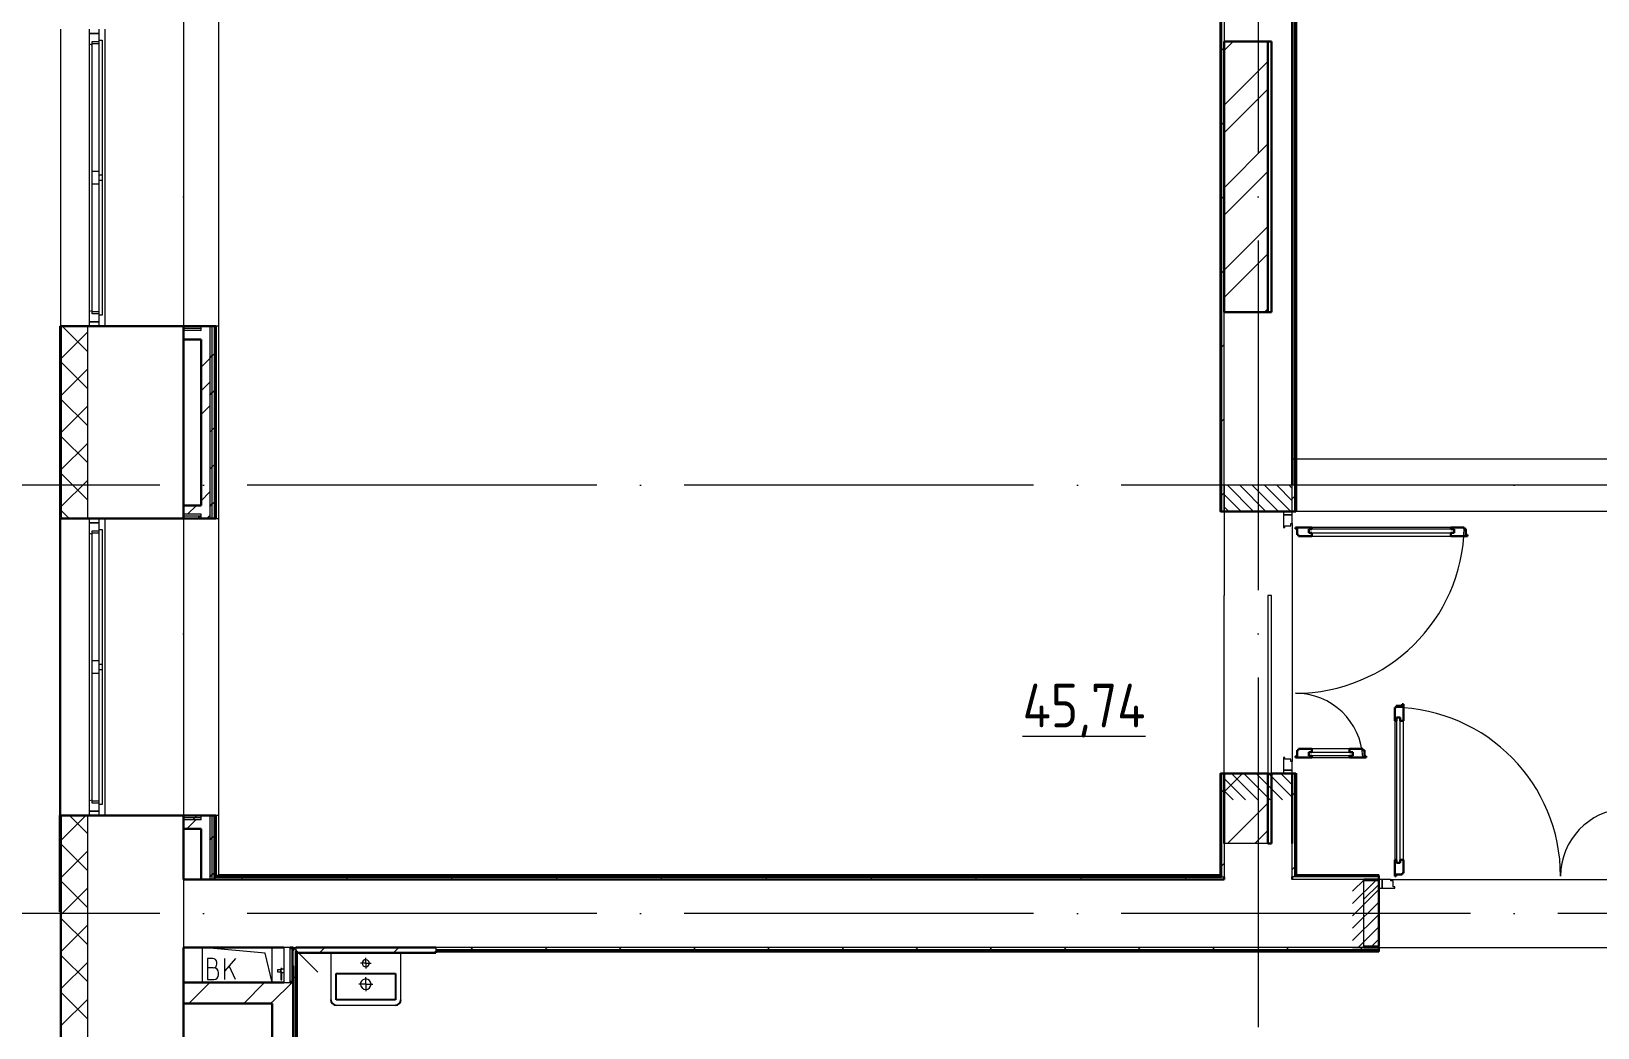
# Model space of a CAD drawing. Header units: millimetres. Extents: x -586848 to 520591, y -385801 to 675781.
# Drawn here: x 99002 to 107966, y 619567 to 625269 of the extents above; entities that cross this region are included whole.
import ezdxf

# ---------------------------------------------------------------- set-up
doc = ezdxf.new("R2010")
doc.units = ezdxf.units.MM
for name, pattern in [('ADSK_Линия сетки', [25, 20, -2.5, 0, -2.5]), ('ADSK_Сверху', [450, 300, -150]), ('ADSK_Штриховая_ш2 п1_5', [4.5, 3, -1.5])]:
    doc.linetypes.add(name, pattern=pattern)
for name, color, linetype, lineweight in [('_ Окна', 7, 'Continuous', 9), ('Двери', 252, 'Continuous', 9), ('Линии', 7, 'Continuous', 9), ('Марки помещений', 252, 'Continuous', 20), ('Оборудование', 8, 'Continuous', 18), ('Ограждение', 252, 'Continuous', 9), ('Окна', 252, 'Continuous', 9), ('Оси', 252, 'Continuous', 9), ('Перекрытие', 252, 'Continuous', 18), ('Стены внутренние', 7, 'Continuous', 18), ('Стены наружные', 7, 'Continuous', 18), ('Стены штриховка', 7, 'Continuous', 9)]:
    doc.layers.add(name, color=color, linetype=linetype, lineweight=lineweight)
doc.layers.add('Двери открывание', color=7, linetype='Continuous', lineweight=9, true_color=0xc0c0c0)
doc.layers.add('Узлы', color=7, linetype='Continuous')
doc.styles.add('GOST Common_2', font='', dxfattribs={"width": 0.9, "height": 250})
doc.styles.get('GOST Common_2').set_extended_font_data('GOST type B')

# ---------------------------------------------------------------- blocks, each defined once
blk = doc.blocks.new('2 этаж')
at = {"layer": 'Двери', "lineweight": 18, "true_color": 0x636466}
h = blk.add_hatch(dxfattribs=at)
h.set_pattern_fill('FP_2', color=251, angle=-90, style=0, pattern_type=2)
h.set_pattern_definition([(315, (106826.006, -10814.253), (35.3553, 35.3553), [])])
h.paths.add_polyline_path([(106631, -11823.3), (106631, -11839.3), (107021, -11839.3), (107021, -11689.3), (106631, -11689.3)])
h.paths.add_polyline_path([(106631, -10189.3), (107021, -10189.3), (107021, -10039.3), (106631, -10039.3)])
h = blk.add_hatch(dxfattribs=at)
h.set_pattern_fill('FP_2', color=251, style=0, pattern_type=2)
h.set_pattern_definition([(45, (108141.006, -12489.253), (-35.3553, 35.3553), [])])
h.paths.add_polyline_path([(109150.1, -12684.3), (109166, -12684.3), (109166, -12294.3), (109016, -12294.3), (109016, -12684.3)])
h.paths.add_polyline_path([(107516, -12684.3), (107516, -12294.3), (107366, -12294.3), (107366, -12684.3)])
at = {"color": 251, "lineweight": 18, "true_color": 0x636466}
for p, q in [((101143.8, -12717.6), (100784, -12684.3)), ((100784, -12884.3), (100784, -12684.3)), ((101184, -12884.3), (101143.8, -12717.6)), ((100843.1, -12746.5), (100813.1, -12746.5)), ((100813.1, -12746.5), (100813.1, -12866.5)), ((100846.4, -12799.9), (100813.1, -12799.9)), ((100866.4, -12779.9), (100866.4, -12769.9)), ((100973.1, -12746.5), (100913.1, -12818)), ((100913.1, -12866.5), (100913.1, -12746.5)), ((100973.1, -12866.5), (100937.1, -12789.4)), ((100813.1, -12866.5), (100849.7, -12866.5)), ((100876.4, -12839.9), (100876.4, -12829.9))]:
    blk.add_line(p, q, dxfattribs=at)
for centre, radius, start, end in [((100843.1, -12769.9), 23.3, 0, 90), ((100846.4, -12779.9), 20, 270, 0), ((100846.4, -12829.9), 30, 0, 90), ((100849.7, -12839.9), 26.7, 270, 0)]:
    blk.add_arc(centre, radius, start, end, dxfattribs=at)
at = {"layer": '_ Окна', "color": 251, "true_color": 0x636466}
for p, q in [((100136, -7429.3), (100136, -7454.3)), ((100194, -7454.3), (100194, -7429.3)), ((100136, -7454.3), (100194, -7454.3)), ((100194, -9104.3), (100136, -9104.3)), ((100136, -9104.3), (100136, -9129.3)), ((100194, -9129.3), (100194, -9104.3)), ((100136, -10229.3), (100136, -10254.3)), ((100136, -10254.3), (100194, -10254.3)), ((100194, -10254.3), (100194, -10229.3)), ((100194, -11904.3), (100136, -11904.3)), ((100136, -11904.3), (100136, -11929.3)), ((100194, -11929.3), (100194, -11904.3))]:
    blk.add_line(p, q, dxfattribs=at)
at = {"layer": '_ Окна', "color": 251, "lineweight": 18, "true_color": 0x636466}
for p, q in [((100194, -7454.3), (100136, -7454.3)), ((100136, -7454.3), (100136, -7513.7)), ((100136, -7513.7), (100153, -7518.3)), ((100153, -7500.3), (100194, -7500.3)), ((100153, -7512.3), (100153, -7500.3)), ((100194, -7492.3), (100194, -7454.3)), ((100153, -9040.3), (100136, -9044.8)), ((100136, -9044.8), (100136, -9104.3)), ((100153, -9058.3), (100153, -9046.3)), ((100136, -9104.3), (100194, -9104.3)), ((100194, -9058.3), (100153, -9058.3)), ((100194, -9104.3), (100194, -9066.3)), ((100194, -10254.3), (100136, -10254.3)), ((100136, -10254.3), (100136, -10313.7)), ((100153, -10300.3), (100194, -10300.3)), ((100153, -10312.3), (100153, -10300.3)), ((100194, -10292.3), (100194, -10254.3)), ((100136, -10313.7), (100153, -10318.3)), ((100153, -11840.3), (100136, -11844.8)), ((100136, -11844.8), (100136, -11904.3)), ((100136, -11904.3), (100194, -11904.3)), ((100153, -11858.3), (100153, -11846.3)), ((100194, -11858.3), (100153, -11858.3)), ((100194, -11904.3), (100194, -11866.3))]:
    blk.add_line(p, q, dxfattribs=at)
at = {"layer": 'Двери', "color": 251, "linetype": 'ADSK_Штриховая_ш2 п1_5', "true_color": 0x636466}
for p, q in [((106631, -10039.3), (106631, -10189.3)), ((107021, -10189.3), (107021, -10039.3)), ((106631, -10189.3), (107021, -10189.3)), ((107021, -11689.3), (106631, -11689.3)), ((106631, -11689.3), (106631, -11839.3)), ((107021, -11839.3), (107021, -11689.3)), ((107516, -12294.3), (107366, -12294.3)), ((107516, -12684.3), (107516, -12294.3)), ((107366, -12684.3), (107516, -12684.3))]:
    blk.add_line(p, q, dxfattribs=at)
at = {"layer": 'Двери', "color": 251, "true_color": 0x636466}
for p, q in [((107021, -10189.3), (106971, -10189.3)), ((106971, -10189.3), (106971, -10209.3)), ((106971, -10209.3), (107021, -10209.3)), ((107021, -10209.3), (106971, -10209.3)), ((106971, -10209.3), (106971, -10281.3)), ((107021, -10209.3), (107021, -10189.3)), ((107021, -10258.3), (107021, -10209.3)), ((106971, -10281.3), (106979, -10281.3)), ((106979, -10281.3), (106979, -10272.3)), ((106979, -10272.3), (107013, -10272.3)), ((107013, -10272.3), (107013, -10258.3)), ((107013, -10258.3), (107021, -10258.3)), ((107115, -10290.3), (107115, -10311.3)), ((107947, -10290.3), (107115, -10290.3)), ((107929, -10281.3), (107133, -10281.3)), ((107947, -10311.3), (107947, -10290.3)), ((107115, -10311.3), (107947, -10311.3)), ((107133, -10331.3), (107929, -10331.3)), ((107617, -11368.3), (107617, -12200.3)), ((107638, -11368.3), (107617, -11368.3)), ((107638, -12200.3), (107638, -11368.3)), ((107608, -11386.3), (107608, -12182.3)), ((107658, -12182.3), (107658, -11386.3)), ((107349, -11547.3), (107133, -11547.3)), ((106979, -11597.3), (106971, -11597.3)), ((106971, -11597.3), (106971, -11669.3)), ((106979, -11606.3), (106979, -11597.3)), ((107013, -11606.3), (106979, -11606.3)), ((107013, -11620.3), (107013, -11606.3)), ((107021, -11620.3), (107013, -11620.3)), ((107021, -11669.3), (107021, -11620.3)), ((107115, -11567.3), (107367, -11567.3)), ((107115, -11588.3), (107115, -11567.3)), ((107367, -11588.3), (107115, -11588.3)), ((107133, -11597.3), (107349, -11597.3)), ((107367, -11567.3), (107367, -11588.3)), ((107021, -11669.3), (106971, -11669.3)), ((106971, -11669.3), (106971, -11689.3)), ((106971, -11669.3), (107021, -11669.3)), ((106971, -11689.3), (107021, -11689.3)), ((107021, -11689.3), (107021, -11669.3)), ((107617, -12200.3), (107638, -12200.3)), ((107516, -12294.3), (107516, -12344.3)), ((107536, -12294.3), (107516, -12294.3)), ((107516, -12344.3), (107536, -12344.3)), ((107536, -12344.3), (107536, -12294.3)), ((107585, -12294.3), (107536, -12294.3)), ((107536, -12294.3), (107536, -12344.3)), ((107536, -12344.3), (107608, -12344.3)), ((107585, -12302.3), (107585, -12294.3)), ((107599, -12302.3), (107585, -12302.3)), ((107599, -12336.3), (107599, -12302.3)), ((107608, -12336.3), (107599, -12336.3)), ((107608, -12344.3), (107608, -12336.3))]:
    blk.add_line(p, q, dxfattribs=at)
at = {"layer": 'Двери', "color": 251, "lineweight": 30, "true_color": 0x636466}
for p, q in [((107133, -10281.3), (107039, -10281.3)), ((107039, -10281.3), (107039, -10289.3)), ((107039, -10289.3), (107048, -10289.3)), ((107048, -10289.3), (107048, -10323.3)), ((107115, -10290.3), (107133, -10290.3)), ((107115, -10311.3), (107115, -10290.3)), ((107133, -10290.3), (107133, -10281.3)), ((108005, -10281.3), (107929, -10281.3)), ((107929, -10290.3), (107929, -10281.3)), ((107947, -10290.3), (107929, -10290.3)), ((107947, -10311.3), (107947, -10290.3)), ((108005, -10289.3), (108005, -10281.3)), ((108014, -10289.3), (108005, -10289.3)), ((108014, -10323.3), (108014, -10289.3)), ((107048, -10323.3), (107057, -10323.3)), ((107057, -10323.3), (107057, -10331.3)), ((107057, -10331.3), (107133, -10331.3)), ((107133, -10311.3), (107115, -10311.3)), ((107133, -10331.3), (107133, -10311.3)), ((107929, -10311.3), (107947, -10311.3)), ((107929, -10331.3), (107929, -10311.3)), ((107929, -10331.3), (108023, -10331.3)), ((108023, -10323.3), (108014, -10323.3)), ((108023, -10331.3), (108023, -10323.3)), ((107658, -11292.3), (107650, -11292.3)), ((107650, -11292.3), (107650, -11301.3)), ((107658, -11386.3), (107658, -11292.3)), ((107616, -11310.3), (107608, -11310.3)), ((107608, -11310.3), (107608, -11386.3)), ((107650, -11301.3), (107616, -11301.3)), ((107616, -11301.3), (107616, -11310.3)), ((107617, -11368.3), (107617, -11386.3)), ((107638, -11368.3), (107617, -11368.3)), ((107638, -11386.3), (107638, -11368.3)), ((107617, -11386.3), (107608, -11386.3)), ((107658, -11386.3), (107638, -11386.3)), ((107048, -11555.3), (107048, -11589.3)), ((107057, -11555.3), (107048, -11555.3)), ((107133, -11547.3), (107057, -11547.3)), ((107057, -11547.3), (107057, -11555.3)), ((107133, -11547.3), (107133, -11567.3)), ((107425, -11547.3), (107349, -11547.3)), ((107349, -11547.3), (107349, -11567.3)), ((107425, -11555.3), (107425, -11547.3)), ((107434, -11555.3), (107425, -11555.3)), ((107434, -11589.3), (107434, -11555.3)), ((107048, -11589.3), (107039, -11589.3)), ((107039, -11589.3), (107039, -11597.3)), ((107039, -11597.3), (107133, -11597.3)), ((107133, -11567.3), (107115, -11567.3)), ((107115, -11567.3), (107115, -11588.3)), ((107115, -11588.3), (107133, -11588.3)), ((107133, -11588.3), (107133, -11597.3)), ((107349, -11567.3), (107367, -11567.3)), ((107349, -11588.3), (107349, -11597.3)), ((107367, -11588.3), (107349, -11588.3)), ((107349, -11597.3), (107443, -11597.3)), ((107367, -11567.3), (107367, -11588.3)), ((107443, -11589.3), (107434, -11589.3)), ((107443, -11597.3), (107443, -11589.3)), ((107608, -12182.3), (107608, -12276.3)), ((107617, -12182.3), (107608, -12182.3)), ((107617, -12200.3), (107617, -12182.3)), ((107638, -12182.3), (107638, -12200.3)), ((107658, -12182.3), (107638, -12182.3)), ((107658, -12258.3), (107658, -12182.3)), ((107608, -12276.3), (107616, -12276.3)), ((107616, -12276.3), (107616, -12267.3)), ((107616, -12267.3), (107650, -12267.3)), ((107638, -12200.3), (107617, -12200.3)), ((107650, -12267.3), (107650, -12258.3)), ((107650, -12258.3), (107658, -12258.3))]:
    blk.add_line(p, q, dxfattribs=at)
at = {"layer": 'Двери открывание', "color": 251, "true_color": 0x636466}
for centre, radius, start, end in [((107039, -10263.3), 966, 270, 358.93231), ((107039, -11615.3), 386, 2.67279, 90), ((107590, -12276.3), 966, 0, 88.93231), ((108942, -12276.3), 386, 92.67279, 180)]:
    blk.add_arc(centre, radius, start, end, dxfattribs=at)
at = {"layer": 'Линии', "color": 251, "linetype": 'ADSK_Сверху', "ltscale": 100, "true_color": 0x636466}
for p, q in [((117881, -9889.3), (107016, -9889.3)), ((117881, -10189.3), (107016, -10189.3))]:
    blk.add_line(p, q, dxfattribs=at)
at = {"layer": 'Оборудование', "color": 251, "true_color": 0x636466}
for p, q in [((101285.4, -12684.3), (101249, -12684.3)), ((101249, -12684.3), (101249, -12884.3)), ((101286.3, -12883.3), (101286.3, -12685.2)), ((101296.1, -12691.3), (101286.3, -12691.3)), ((101296.1, -12712.3), (101297.4, -12712.3)), ((101297.5, -12712.3), (101296.1, -12712.3)), ((101297, -12876.3), (101297, -12692.2)), ((101304, -12703.3), (101298.5, -12703.3)), ((101304, -12684.3), (101445.4, -12825.7)), ((101304, -12865.3), (101304, -12703.3)), ((101231.2, -12811.6), (101213.7, -12811.6)), ((101213.7, -12811.6), (101213.7, -12823.9)), ((101233.1, -12809.7), (101231.2, -12811.6)), ((101231.2, -12811.6), (101231.2, -12823.9)), ((101249, -12808.1), (101233.1, -12808.1)), ((101233.1, -12808.1), (101233.1, -12827.4)), ((101238.6, -12804.7), (101233.6, -12804.7)), ((101233.6, -12804.7), (101233.6, -12812.9)), ((101238.6, -12812.9), (101238.6, -12804.7)), ((101306, -12787.8), (101304, -12787.8)), ((101306, -12791.8), (101306, -12787.8)), ((101306, -12791.8), (101306, -12852.3)), ((101213.7, -12823.9), (101231.2, -12823.9)), ((101231.2, -12823.9), (101233.1, -12825.8)), ((101233.1, -12827.4), (101249, -12827.4)), ((101233.6, -12822.6), (101233.6, -12868.4)), ((101233.6, -12868.4), (101238.6, -12868.4)), ((101238.6, -12868.4), (101238.6, -12822.6)), ((101249, -12884.3), (101285.4, -12884.3)), ((101286.3, -12877.3), (101296.1, -12877.3)), ((101297.4, -12856.3), (101296.1, -12856.3)), ((101297.5, -12856.3), (101296.1, -12856.3)), ((101298.5, -12865.3), (101304, -12865.3)), ((101304, -12856.3), (101306, -12856.3)), ((101306, -12856.3), (101306, -12852.3))]:
    blk.add_line(p, q, dxfattribs=at)
for points, knots in [([(101286.3, -12685.2), (101286.3, -12685.1), (101286.3, -12685), (101286.2, -12684.8), (101286.1, -12684.6), (101286, -12684.5), (101285.8, -12684.4), (101285.6, -12684.3), (101285.5, -12684.3), (101285.4, -12684.3)], [-1, -1, -1, -1, -0.833333, -0.75, -0.583333, -0.458333, -0.333333, -0.166667, 0, 0, 0, 0]), ([(101297, -12692.2), (101297, -12692.1), (101297, -12692), (101296.9, -12691.8), (101296.9, -12691.7), (101296.8, -12691.6), (101296.7, -12691.5), (101296.5, -12691.4), (101296.3, -12691.3), (101296.1, -12691.3), (101296.1, -12691.3)], [-1, -1, -1, -1, -0.833333, -0.75, -0.666667, -0.583333, -0.458333, -0.333333, -0.166667, 0, 0, 0, 0]), ([(101298.5, -12703.3), (101298.4, -12703.3), (101298.2, -12703.2), (101298, -12703.1), (101297.8, -12703.1), (101297.6, -12702.9), (101297.5, -12702.8), (101297.3, -12702.7), (101297.2, -12702.5), (101297.1, -12702.3), (101297, -12702.1), (101297, -12701.9), (101297, -12701.7)], [-1, -1, -1, -1, -0.833333, -0.75, -0.666667, -0.583333, -0.5, -0.416667, -0.333333, -0.25, -0.166667, 0, 0, 0, 0]), ([(101285.4, -12884.3), (101285.5, -12884.3), (101285.6, -12884.2), (101285.8, -12884.1), (101286, -12884), (101286.1, -12883.9), (101286.2, -12883.7), (101286.3, -12883.6), (101286.3, -12883.4), (101286.3, -12883.3)], [0, 0, 0, 0, 0.166667, 0.333333, 0.458333, 0.583333, 0.708333, 0.833333, 1, 1, 1, 1]), ([(101296.1, -12877.3), (101296.1, -12877.3), (101296.3, -12877.2), (101296.5, -12877.1), (101296.7, -12877), (101296.8, -12876.9), (101296.9, -12876.8), (101296.9, -12876.7), (101297, -12876.5), (101297, -12876.4), (101297, -12876.3)], [0, 0, 0, 0, 0.166667, 0.333333, 0.458333, 0.583333, 0.666667, 0.75, 0.833333, 1, 1, 1, 1]), ([(101297, -12866.8), (101297, -12866.6), (101297, -12866.5), (101297.1, -12866.2), (101297.2, -12866), (101297.3, -12865.9), (101297.5, -12865.7), (101297.6, -12865.6), (101297.8, -12865.5), (101298, -12865.4), (101298.2, -12865.3), (101298.4, -12865.3), (101298.5, -12865.3)], [0, 0, 0, 0, 0.166667, 0.25, 0.333333, 0.416667, 0.5, 0.583333, 0.666667, 0.75, 0.833333, 1, 1, 1, 1])]:
    blk.add_open_spline(points, degree=3, knots=knots, dxfattribs=at)
at = {"layer": 'Ограждение', "color": 251, "true_color": 0x636466}
for p, q in [((100876, -4569.3), (100876, -12274.3)), ((107046, -10039.3), (107046, -5239.3)), ((106606, -5364), (106606, -10189.3)), ((100226, -7429.3), (100226, -9129.3)), ((100676, -7429.3), (100676, -9129.3)), ((100876, -7429.3), (100876, -9129.3)), ((100876, -9129.3), (100861, -9129.3)), ((107046, -10039.3), (107041, -10039.3)), ((107041, -10039.3), (107046, -10039.3)), ((107046, -10189.3), (107046, -10039.3)), ((106611, -10189.3), (106606, -10189.3)), ((107046, -10189.3), (107041, -10189.3)), ((100226, -10229.3), (100226, -11929.3)), ((100676, -10229.3), (100676, -11929.3)), ((100861, -10229.3), (100876, -10229.3)), ((100876, -10229.3), (100876, -11929.3)), ((106606, -11689.3), (106611, -11689.3)), ((106606, -11689.3), (106606, -12269.3)), ((107041, -11689.3), (107046, -11689.3)), ((107046, -12269.3), (107046, -11689.3)), ((100876, -11929.3), (100861, -11929.3)), ((106606, -12269.3), (100876, -12269.3)), ((106611, -12274.3), (106606, -12269.3)), ((107041, -12274.3), (107046, -12269.3)), ((107516, -12269.3), (107046, -12269.3)), ((107516, -12269.3), (107516, -12274.3)), ((102119, -12709.3), (107516, -12709.3)), ((107516, -12704.3), (107516, -12709.3)), ((101324, -12987.3), (101329, -12987.3)), ((101329, -18454.3), (101329, -12987.3))]:
    blk.add_line(p, q, dxfattribs=at)
at = {"layer": 'Окна', "color": 251, "true_color": 0x636466}
for p, q in [((100136, -7513.7), (100136, -9044.8)), ((100153, -8244.3), (100153, -7512.3)), ((100153, -7512.3), (100194, -7512.3)), ((100194, -8264.3), (100194, -7492.3)), ((100194, -7492.3), (100211, -7492.3)), ((100211, -7492.3), (100211, -8264.3)), ((100153, -8314.3), (100153, -8244.3)), ((100194, -8244.3), (100153, -8244.3)), ((100153, -9046.3), (100153, -8314.3)), ((100153, -8314.3), (100194, -8314.3)), ((100194, -8294.3), (100194, -8264.3)), ((100211, -8264.3), (100194, -8264.3)), ((100194, -9066.3), (100194, -8294.3)), ((100194, -8294.3), (100211, -8294.3)), ((100211, -8264.3), (100211, -8294.3)), ((100211, -8294.3), (100211, -9066.3)), ((100194, -9046.3), (100153, -9046.3)), ((100211, -9066.3), (100194, -9066.3)), ((100194, -11064.3), (100194, -10292.3)), ((100194, -10292.3), (100211, -10292.3)), ((100211, -10292.3), (100211, -11064.3)), ((100136, -10313.7), (100136, -11844.8)), ((100153, -11044.3), (100153, -10312.3)), ((100153, -10312.3), (100194, -10312.3)), ((100153, -11114.3), (100153, -11044.3)), ((100194, -11044.3), (100153, -11044.3)), ((100153, -11846.3), (100153, -11114.3)), ((100153, -11114.3), (100194, -11114.3)), ((100194, -11094.3), (100194, -11064.3)), ((100211, -11064.3), (100194, -11064.3)), ((100194, -11866.3), (100194, -11094.3)), ((100194, -11094.3), (100211, -11094.3)), ((100211, -11064.3), (100211, -11094.3)), ((100211, -11094.3), (100211, -11866.3)), ((100194, -11846.3), (100153, -11846.3)), ((100211, -11866.3), (100194, -11866.3))]:
    blk.add_line(p, q, dxfattribs=at)
at = {"layer": 'Оси', "color": 251, "linetype": 'ADSK_Линия сетки', "ltscale": 100, "true_color": 0x636466}
for p, q in [((100676, -1139.3), (100676, -32265.4)), ((106826, -1139.3), (106826, -32265.4)), ((170543.3, -10039.3), (93565.9, -10039.3)), ((170543.3, -12489.3), (93565.9, -12489.3))]:
    blk.add_line(p, q, dxfattribs=at)
at = {"layer": 'Перекрытие', "color": 251, "ltscale": 100, "true_color": 0x636466}
for p, q in [((112101, -10039.3), (107046, -10039.3)), ((106881, -11689.3), (106901, -11689.3)), ((100784, -12884.3), (100784, -12684.3))]:
    blk.add_line(p, q, dxfattribs=at)
at = {"layer": 'Стены внутренние', "color": 251, "true_color": 0x636466}
for p, q in [((106631, -6049.3), (106631, -7499.3)), ((99974, -9129.3), (99974, -7429.3)), ((100126, -9129.3), (100126, -10229.3)), ((107021, -10189.3), (107021, -10039.3)), ((106631, -10189.3), (106631, -10669.3)), ((99974, -11929.3), (99974, -10229.3)), ((107021, -10258.3), (107021, -11620.3)), ((106901, -10669.3), (106881, -10669.3)), ((106901, -11689.3), (106901, -10669.3)), ((100126, -11929.3), (100126, -19189.3)), ((106881, -12089.3), (106631, -12089.3)), ((106631, -12089.3), (106631, -12279.3)), ((107021, -12279.3), (107021, -12089.3)), ((107431, -12294.3), (107021, -12294.3)), ((107431, -12679.3), (107431, -12299.3)), ((107585, -12294.3), (108947, -12294.3)), ((101304, -12684.3), (101319, -12684.3)), ((107516, -12684.3), (109111, -12684.3))]:
    blk.add_line(p, q, dxfattribs=at)
at = {"layer": 'Стены внутренние', "color": 251, "lineweight": 30, "true_color": 0x636466}
for p, q in [((106631, -7499.3), (106901, -7499.3)), ((106901, -7499.3), (106901, -9049.3)), ((106901, -9049.3), (106631, -9049.3)), ((100676, -9129.3), (99974, -9129.3)), ((99974, -9129.3), (99974, -10229.3)), ((100676, -10154.3), (100676, -9204.3)), ((106631, -10189.3), (107021, -10189.3)), ((99974, -10229.3), (100676, -10229.3)), ((106901, -11689.3), (106901, -12089.3)), ((107021, -11689.3), (106901, -11689.3)), ((107021, -12089.3), (107021, -11689.3)), ((100676, -11929.3), (99974, -11929.3)), ((99974, -11929.3), (99974, -19341.3)), ((100676, -12294.3), (100676, -12004.3)), ((106901, -12089.3), (106881, -12089.3)), ((106631, -12279.3), (106631, -12294.3)), ((107021, -12294.3), (107021, -12279.3)), ((100776, -12294.3), (100676, -12294.3)), ((100851, -12294.3), (100851, -12294.3)), ((107431, -12299.3), (107431, -12294.3)), ((100676, -12884.3), (100676, -12684.3)), ((100676, -12684.3), (101249, -12684.3)), ((101285.6, -12684.3), (101304, -12684.3)), ((101319, -12684.3), (102119, -12684.3)), ((107431, -12684.3), (107431, -12679.3)), ((100676, -18639.3), (100676, -13004.3))]:
    blk.add_line(p, q, dxfattribs=at)
at = {"layer": 'Стены внутренние', "color": 251, "linetype": 'Continuous', "lineweight": 9, "true_color": 0x636466}
for p, q in [((100126, -9273.4), (99983.9, -9131.3)), ((99976.1, -9313), (100126, -9163.1)), ((100126, -9485.5), (99976.1, -9335.6)), ((99976.2, -9525), (100126, -9375.2)), ((99976, -9575.5), (99976.3, -9575.5)), ((100126, -9697.7), (99976.2, -9547.9)), ((99976.3, -9737.1), (100126, -9587.4)), ((100126, -9909.8), (99976.3, -9760.1)), ((99976, -9778.7), (99976.2, -9778.7)), ((99976.4, -9949.1), (100126, -9799.5)), ((100126, -10121.9), (99976.4, -9972.4)), ((99976.5, -10161.1), (100126, -10011.6)), ((99976, -10083.5), (99976.1, -10083.5)), ((100019.2, -10227.3), (99976.5, -10184.6)), ((100120.5, -10229.3), (100126, -10223.8)), ((99976, -12070.8), (100117.6, -11929.3)), ((100006.6, -11931.3), (100006.3, -11930.7)), ((100126, -12031.1), (100026.1, -11931.3)), ((99976, -12013.9), (99976.6, -12013.9)), ((100126, -12243.3), (99976, -12093.3)), ((99976, -12283), (100126, -12133)), ((100126, -12455.4), (99976, -12305.4)), ((99976, -12318.7), (99976.5, -12318.7)), ((99976, -12495.1), (100126, -12345.1)), ((100126, -12667.5), (99976, -12517.5)), ((99976, -12707.2), (100126, -12557.2)), ((99975.9, -12690.9), (99974, -12687.7)), ((100126, -12879.6), (99976, -12729.6)), ((99976, -12919.4), (100126, -12769.4)), ((99976.5, -12895.2), (99974, -12890.9)), ((99976, -12928.3), (99976.5, -12928.3)), ((100126, -13091.8), (99976, -12941.8)), ((99976, -13131.5), (100126, -12981.5)), ((99976, -13131.5), (99976.5, -13131.5))]:
    blk.add_line(p, q, dxfattribs=at)
at = {"layer": 'Стены наружные', "color": 251, "lineweight": 30, "true_color": 0x636466}
for p, q in [((107021, -3939.3), (107021, -10039.3)), ((107036, -10039.3), (107036, -4019.3)), ((107041, -10189.3), (107041, -4024.3)), ((106611, -5364), (106611, -10189.3)), ((106631, -7499.3), (106631, -9049.3)), ((106881, -9049.3), (106881, -7499.3)), ((100861, -9129.3), (100676, -9129.3)), ((100676, -9129.3), (100676, -9204.3)), ((100861, -10229.3), (100861, -9129.3)), ((100676, -9204.3), (100776, -9204.3)), ((100776, -9204.3), (100776, -10154.3)), ((100776, -10154.3), (100676, -10154.3)), ((100676, -10154.3), (100676, -10229.3)), ((106611, -10189.3), (106631, -10189.3)), ((107021, -10189.3), (107041, -10189.3)), ((100676, -10229.3), (100861, -10229.3)), ((106881, -11689.3), (106611, -11689.3)), ((106611, -11689.3), (106611, -12274.3)), ((106631, -11689.3), (106631, -12089.3)), ((106881, -12089.3), (106881, -11689.3)), ((107041, -11689.3), (107021, -11689.3)), ((107041, -12274.3), (107041, -11689.3)), ((99969, -11929.3), (99969, -12479.3)), ((99974, -11929.3), (99969, -11929.3)), ((100861, -11929.3), (100676, -11929.3)), ((100676, -11929.3), (100676, -12004.3)), ((100676, -12004.3), (100776, -12004.3)), ((100776, -12004.3), (100776, -12294.3)), ((100861, -12274.3), (100861, -11929.3)), ((100856, -12279.3), (100856, -12274.3)), ((106616, -12279.3), (100856, -12279.3)), ((106611, -12274.3), (100861, -12274.3)), ((106616, -12274.3), (106616, -12279.3)), ((107036, -12279.3), (107036, -12274.3)), ((107516, -12274.3), (107041, -12274.3)), ((107516, -12294.3), (107516, -12274.3)), ((100776, -12294.3), (100851, -12294.3)), ((100851, -12294.3), (106631, -12294.3)), ((107431, -12294.3), (107516, -12294.3)), ((107516, -12299.3), (107431, -12299.3)), ((107516, -12679.3), (107516, -12299.3)), ((99969, -12479.3), (99974, -12479.3)), ((101304, -12684.3), (101304, -12703.3)), ((101324, -12704.3), (101319, -12704.3)), ((101319, -12704.3), (101319, -18459.3)), ((101319, -12714.3), (102119, -12714.3)), ((101324, -18454.3), (101324, -12704.3)), ((102119, -12699.3), (107516, -12699.3)), ((102119, -12704.3), (107516, -12704.3)), ((102119, -12714.3), (102119, -12704.3)), ((107431, -12679.3), (107516, -12679.3)), ((107516, -12684.3), (107431, -12684.3)), ((107516, -12704.3), (107516, -12684.3)), ((101249, -12884.3), (100676, -12884.3)), ((100676, -12884.3), (100676, -13004.3)), ((101304, -12884.3), (101285.6, -12884.3)), ((101304, -12865.3), (101304, -18464.3)), ((100676, -13004.3), (101184, -13004.3)), ((101184, -13004.3), (101184, -18639.3))]:
    blk.add_line(p, q, dxfattribs=at)
at = {"layer": 'Стены наружные', "color": 251, "linetype": 'Continuous', "lineweight": 9, "true_color": 0x636466}
for p, q in [((106611, -7486.4), (106616, -7481.4)), ((106631, -7550.6), (106682.3, -7499.3)), ((107036, -7485.7), (107041, -7480.7)), ((106611, -7557.1), (106616, -7552.1)), ((106616, -7552.1), (106631, -7537.1)), ((106631, -7864.9), (106881, -7614.9)), ((107036, -7556.4), (107041, -7551.4)), ((106611, -7627.9), (106616, -7622.9)), ((106611, -7698.6), (106616, -7693.6)), ((107036, -7627.1), (107041, -7622.1)), ((107036, -7697.8), (107041, -7692.8)), ((106611, -7769.3), (106616, -7764.3)), ((106631, -8022), (106881, -7772)), ((107036, -7768.5), (107041, -7763.5)), ((106611, -7840), (106616, -7835)), ((107036, -7839.3), (107041, -7834.3)), ((106611, -7910.7), (106616, -7905.7)), ((106611, -7981.4), (106616, -7976.4)), ((106616, -7976.4), (106631, -7961.4)), ((107036, -7910), (107041, -7905)), ((107036, -7980.7), (107041, -7975.7)), ((106611, -8052.1), (106616, -8047.1)), ((107036, -8051.4), (107041, -8046.4)), ((106611, -8122.8), (106616, -8117.8)), ((106631, -8336.4), (106881, -8086.4)), ((107036, -8122.1), (107041, -8117.1)), ((106611, -8193.5), (106616, -8188.5)), ((106631, -8493.5), (106881, -8243.5)), ((107036, -8192.8), (107041, -8187.8)), ((106611, -8264.3), (106616, -8259.3)), ((106611, -8335), (106616, -8330)), ((107036, -8263.5), (107041, -8258.5)), ((107036, -8334.2), (107041, -8329.2)), ((106611, -8405.7), (106616, -8400.7)), ((106616, -8400.7), (106631, -8385.7)), ((107036, -8404.9), (107041, -8399.9)), ((106611, -8476.4), (106616, -8471.4)), ((107036, -8475.6), (107041, -8470.6)), ((106611, -8547.1), (106616, -8542.1)), ((106631, -8807.8), (106881, -8557.8)), ((107036, -8546.4), (107041, -8541.4)), ((106611, -8617.8), (106616, -8612.8)), ((106611, -8688.5), (106616, -8683.5)), ((107036, -8617.1), (107041, -8612.1)), ((107036, -8687.8), (107041, -8682.8)), ((106611, -8759.2), (106616, -8754.2)), ((106631, -8965), (106881, -8715)), ((107036, -8758.5), (107041, -8753.5)), ((106611, -8829.9), (106616, -8824.9)), ((106616, -8824.9), (106631, -8809.9)), ((107036, -8829.2), (107041, -8824.2)), ((106611, -8900.6), (106616, -8895.6)), ((107036, -8899.9), (107041, -8894.9)), ((106611, -8971.4), (106616, -8966.4)), ((106611, -9042.1), (106616, -9037.1)), ((106861, -9049.3), (106881, -9029.3)), ((107036, -8970.6), (107041, -8965.6)), ((107036, -9041.3), (107041, -9036.3)), ((100856, -9140.2), (100861, -9135.2)), ((106611, -9112.8), (106616, -9107.8)), ((107036, -9112), (107041, -9107)), ((100771.3, -9154.3), (100776, -9149.5)), ((100856, -9210.9), (100861, -9205.9)), ((106611, -9183.5), (106616, -9178.5)), ((107036, -9182.8), (107041, -9177.8)), ((100776, -9364.2), (100826, -9314.2)), ((100826, -9311.6), (100838.5, -9299.1)), ((100838.5, -9299.1), (100851, -9286.6)), ((100856, -9281.6), (100861, -9276.6)), ((106611, -9254.2), (106616, -9249.2)), ((106611, -9324.9), (106616, -9319.9)), ((106616, -9249.2), (106631, -9234.2)), ((107036, -9253.5), (107041, -9248.5)), ((107036, -9324.2), (107041, -9319.2)), ((100856, -9352.3), (100861, -9347.3)), ((106611, -9395.6), (106616, -9390.6)), ((107036, -9394.9), (107041, -9389.9)), ((100776, -9499.2), (100826, -9449.2)), ((100838.5, -9511.3), (100851, -9498.8)), ((100851, -9498.8), (100856, -9493.8)), ((100856, -9423.1), (100861, -9418.1)), ((100856, -9493.8), (100861, -9488.8)), ((106611, -9466.3), (106616, -9461.3)), ((107036, -9465.6), (107041, -9460.6)), ((100776, -9634.1), (100826, -9584.1)), ((100826, -9523.8), (100838.5, -9511.3)), ((100856, -9564.5), (100861, -9559.5)), ((106611, -9537), (106616, -9532)), ((107036, -9536.3), (107041, -9531.3)), ((100856, -9635.2), (100861, -9630.2)), ((106611, -9607.8), (106616, -9602.8)), ((106611, -9678.5), (106616, -9673.5)), ((106616, -9673.5), (106631, -9658.5)), ((107036, -9607), (107041, -9602)), ((107036, -9677.7), (107041, -9672.7)), ((100826, -9735.9), (100838.5, -9723.4)), ((100838.5, -9723.4), (100851, -9710.9)), ((100856, -9705.9), (100861, -9700.9)), ((106611, -9749.2), (106616, -9744.2)), ((107036, -9748.4), (107041, -9743.4)), ((100856, -9776.6), (100861, -9771.6)), ((100856, -9847.3), (100861, -9842.3)), ((106611, -9819.9), (106616, -9814.9)), ((107036, -9819.2), (107041, -9814.2)), ((100826, -9948), (100838.5, -9935.5)), ((100838.5, -9935.5), (100851, -9923)), ((100851, -9923), (100856, -9918)), ((100856, -9918), (100861, -9913)), ((106611, -9890.6), (106616, -9885.6)), ((107036, -9889.9), (107041, -9884.9)), ((100856, -9988.7), (100861, -9983.7)), ((106611, -9961.3), (106616, -9956.3)), ((106611, -10032), (106616, -10027)), ((107036, -9960.6), (107041, -9955.6)), ((107036, -10031.3), (107041, -10026.3)), ((100776, -10127.6), (100826, -10077.6)), ((100856, -10059.5), (100861, -10054.5)), ((100856, -10130.2), (100861, -10125.2)), ((106611, -10102.7), (106616, -10097.7)), ((106616, -10097.7), (106631, -10082.7)), ((107021, -10117), (107036, -10102)), ((107036, -10102), (107041, -10097)), ((100699.3, -10204.3), (100749.3, -10154.3)), ((100756.9, -10229.3), (100769.4, -10216.8)), ((100769.4, -10216.8), (100776, -10210.2)), ((100809.2, -10229.3), (100826, -10212.5)), ((100826, -10160.2), (100838.5, -10147.7)), ((100838.5, -10147.7), (100851, -10135.2)), ((100856, -10200.9), (100861, -10195.9)), ((106611, -10173.4), (106616, -10168.4)), ((107036, -10172.7), (107041, -10167.7)), ((106611, -11729.1), (106616, -11724.1)), ((106631, -11793.7), (106735.5, -11689.3)), ((107036, -11728.3), (107041, -11723.3)), ((106611, -11799.8), (106616, -11794.8)), ((106616, -11794.8), (106631, -11779.8)), ((107021, -11814), (107036, -11799)), ((107036, -11799), (107041, -11794)), ((106611, -11870.5), (106616, -11865.5)), ((106649.8, -12089.3), (106881, -11858.1)), ((107036, -11869.8), (107041, -11864.8)), ((100695.8, -12004.3), (100745.8, -11954.3)), ((100729, -11954.3), (100741.5, -11941.8)), ((100741.5, -11941.8), (100754, -11929.3)), ((100856, -11968.6), (100861, -11963.6)), ((106611, -11941.2), (106616, -11936.2)), ((106611, -12011.9), (106616, -12006.9)), ((107036, -11940.5), (107041, -11935.5)), ((107036, -12011.2), (107041, -12006.2)), ((100826, -12069.4), (100838.5, -12056.9)), ((100838.5, -12056.9), (100851, -12044.4)), ((100851, -12044.4), (100856, -12039.4)), ((100856, -12039.4), (100861, -12034.4)), ((106611, -12082.6), (106616, -12077.6)), ((106807, -12089.3), (106881, -12015.2)), ((107036, -12081.9), (107041, -12076.9)), ((100856, -12110.1), (100861, -12105.1)), ((100856, -12180.8), (100861, -12175.8)), ((106611, -12153.3), (106616, -12148.3)), ((107036, -12152.6), (107041, -12147.6)), ((100826, -12281.5), (100838.5, -12269)), ((100838.5, -12269), (100851, -12256.5)), ((100856, -12251.5), (100861, -12246.5)), ((100898.9, -12279.3), (100903.9, -12274.3)), ((100969.7, -12279.3), (100974.7, -12274.3)), ((101012, -12294.3), (101012, -12279.3)), ((101040.4, -12279.3), (101045.4, -12274.3)), ((101111.1, -12279.3), (101116.1, -12274.3)), ((101181.8, -12279.3), (101186.8, -12274.3)), ((101252.5, -12279.3), (101257.5, -12274.3)), ((101323.2, -12279.3), (101328.2, -12274.3)), ((101393.9, -12279.3), (101398.9, -12274.3)), ((101464.6, -12279.3), (101469.6, -12274.3)), ((101535.3, -12279.3), (101540.3, -12274.3)), ((101606.1, -12279.3), (101611.1, -12274.3)), ((101612, -12294.3), (101612, -12279.3)), ((101676.8, -12279.3), (101681.8, -12274.3)), ((101747.5, -12279.3), (101752.5, -12274.3)), ((101818.2, -12279.3), (101823.2, -12274.3)), ((101888.9, -12279.3), (101893.9, -12274.3)), ((101959.6, -12279.3), (101964.6, -12274.3)), ((102030.3, -12279.3), (102035.3, -12274.3)), ((102101, -12279.3), (102106, -12274.3)), ((102171.7, -12279.3), (102176.7, -12274.3)), ((102212, -12294.3), (102212, -12279.3)), ((102242.5, -12279.3), (102247.5, -12274.3)), ((102313.2, -12279.3), (102318.2, -12274.3)), ((102383.9, -12279.3), (102388.9, -12274.3)), ((102454.6, -12279.3), (102459.6, -12274.3)), ((102525.3, -12279.3), (102530.3, -12274.3)), ((102596, -12279.3), (102601, -12274.3)), ((102666.7, -12279.3), (102671.7, -12274.3)), ((102737.4, -12279.3), (102742.4, -12274.3)), ((102808.1, -12279.3), (102813.1, -12274.3)), ((102812, -12294.3), (102812, -12279.3)), ((102878.8, -12279.3), (102883.8, -12274.3)), ((102949.6, -12279.3), (102954.6, -12274.3)), ((103020.3, -12279.3), (103025.3, -12274.3)), ((103091, -12279.3), (103096, -12274.3)), ((103161.7, -12279.3), (103166.7, -12274.3)), ((103232.4, -12279.3), (103237.4, -12274.3)), ((103303.1, -12279.3), (103308.1, -12274.3)), ((103373.8, -12279.3), (103378.8, -12274.3)), ((103412, -12294.3), (103412, -12279.3)), ((103444.5, -12279.3), (103449.5, -12274.3)), ((103515.2, -12279.3), (103520.2, -12274.3)), ((103586, -12279.3), (103591, -12274.3)), ((103656.7, -12279.3), (103661.7, -12274.3)), ((103727.4, -12279.3), (103732.4, -12274.3)), ((103798.1, -12279.3), (103803.1, -12274.3)), ((103868.8, -12279.3), (103873.8, -12274.3)), ((103939.5, -12279.3), (103944.5, -12274.3)), ((104010.2, -12279.3), (104015.2, -12274.3)), ((104012, -12294.3), (104012, -12279.3)), ((104080.9, -12279.3), (104085.9, -12274.3)), ((104151.6, -12279.3), (104156.6, -12274.3)), ((104222.3, -12279.3), (104227.3, -12274.3)), ((104293.1, -12279.3), (104298.1, -12274.3)), ((104363.8, -12279.3), (104368.8, -12274.3)), ((104434.5, -12279.3), (104439.5, -12274.3)), ((104505.2, -12279.3), (104510.2, -12274.3)), ((104575.9, -12279.3), (104580.9, -12274.3)), ((104612, -12294.3), (104612, -12279.3)), ((104646.6, -12279.3), (104651.6, -12274.3)), ((104717.3, -12279.3), (104722.3, -12274.3)), ((104788, -12279.3), (104793, -12274.3)), ((104858.7, -12279.3), (104863.7, -12274.3)), ((104929.5, -12279.3), (104934.5, -12274.3)), ((105000.2, -12279.3), (105005.2, -12274.3)), ((105070.9, -12279.3), (105075.9, -12274.3)), ((105141.6, -12279.3), (105146.6, -12274.3)), ((105212, -12294.3), (105212, -12279.3)), ((105212.3, -12279.3), (105217.3, -12274.3)), ((105283, -12279.3), (105288, -12274.3)), ((105353.7, -12279.3), (105358.7, -12274.3)), ((105424.4, -12279.3), (105429.4, -12274.3)), ((105495.1, -12279.3), (105500.1, -12274.3)), ((105565.9, -12279.3), (105570.9, -12274.3)), ((105636.6, -12279.3), (105641.6, -12274.3)), ((105707.3, -12279.3), (105712.3, -12274.3)), ((105778, -12279.3), (105783, -12274.3)), ((105812, -12294.3), (105812, -12279.3)), ((105848.7, -12279.3), (105853.7, -12274.3)), ((105919.4, -12279.3), (105924.4, -12274.3)), ((105990.1, -12279.3), (105995.1, -12274.3)), ((106060.8, -12279.3), (106065.8, -12274.3)), ((106131.5, -12279.3), (106136.5, -12274.3)), ((106202.2, -12279.3), (106207.2, -12274.3)), ((106273, -12279.3), (106278, -12274.3)), ((106343.7, -12279.3), (106348.7, -12274.3)), ((106412, -12294.3), (106412, -12279.3)), ((106414.4, -12279.3), (106419.4, -12274.3)), ((106485.1, -12279.3), (106490.1, -12274.3)), ((106555.8, -12279.3), (106560.8, -12274.3)), ((106611, -12224), (106616, -12219)), ((106616, -12219), (106631, -12204)), ((107021, -12238.3), (107036, -12223.3)), ((107036, -12223.3), (107041, -12218.3)), ((107050.8, -12279.3), (107055.8, -12274.3)), ((107121.5, -12279.3), (107126.5, -12274.3)), ((107192.2, -12279.3), (107197.2, -12274.3)), ((107262.9, -12279.3), (107267.9, -12274.3)), ((107333.6, -12279.3), (107338.6, -12274.3)), ((107404.3, -12279.3), (107409.3, -12274.3)), ((107475, -12279.3), (107480, -12274.3)), ((107431, -12408.1), (107516, -12323.1)), ((107474.2, -12679.3), (107516, -12637.4)), ((101319, -12707.7), (101322.5, -12704.3)), ((101453.9, -12714.3), (101483.9, -12684.3)), ((101878.2, -12714.3), (101908.2, -12684.3)), ((102171, -12704.3), (102176, -12699.3)), ((102241.7, -12704.3), (102246.7, -12699.3)), ((102312.4, -12704.3), (102317.4, -12699.3)), ((102317.4, -12699.3), (102332.4, -12684.3)), ((102383.1, -12704.3), (102388.1, -12699.3)), ((102453.8, -12704.3), (102458.8, -12699.3)), ((102524.6, -12704.3), (102529.6, -12699.3)), ((102595.3, -12704.3), (102600.3, -12699.3)), ((102666, -12704.3), (102671, -12699.3)), ((102736.7, -12704.3), (102741.7, -12699.3)), ((102741.7, -12699.3), (102756.7, -12684.3)), ((102807.4, -12704.3), (102812.4, -12699.3)), ((102878.1, -12704.3), (102883.1, -12699.3)), ((102948.8, -12704.3), (102953.8, -12699.3)), ((103019.5, -12704.3), (103024.5, -12699.3)), ((103090.2, -12704.3), (103095.2, -12699.3)), ((103161, -12704.3), (103166, -12699.3)), ((103166, -12699.3), (103181, -12684.3)), ((103231.7, -12704.3), (103236.7, -12699.3)), ((103302.4, -12704.3), (103307.4, -12699.3)), ((103373.1, -12704.3), (103378.1, -12699.3)), ((103443.8, -12704.3), (103448.8, -12699.3)), ((103514.5, -12704.3), (103519.5, -12699.3)), ((103585.2, -12704.3), (103590.2, -12699.3)), ((103590.2, -12699.3), (103605.2, -12684.3)), ((103655.9, -12704.3), (103660.9, -12699.3)), ((103726.6, -12704.3), (103731.6, -12699.3)), ((103797.3, -12704.3), (103802.3, -12699.3)), ((103868.1, -12704.3), (103873.1, -12699.3)), ((103938.8, -12704.3), (103943.8, -12699.3)), ((104009.5, -12704.3), (104014.5, -12699.3)), ((104014.5, -12699.3), (104029.5, -12684.3)), ((104080.2, -12704.3), (104085.2, -12699.3)), ((104150.9, -12704.3), (104155.9, -12699.3)), ((104221.6, -12704.3), (104226.6, -12699.3)), ((104292.3, -12704.3), (104297.3, -12699.3)), ((104363, -12704.3), (104368, -12699.3)), ((104433.7, -12704.3), (104438.7, -12699.3)), ((104438.7, -12699.3), (104453.7, -12684.3)), ((104504.5, -12704.3), (104509.5, -12699.3)), ((104575.2, -12704.3), (104580.2, -12699.3)), ((104645.9, -12704.3), (104650.9, -12699.3)), ((104716.6, -12704.3), (104721.6, -12699.3)), ((104787.3, -12704.3), (104792.3, -12699.3)), ((104858, -12704.3), (104863, -12699.3)), ((104863, -12699.3), (104878, -12684.3)), ((104928.7, -12704.3), (104933.7, -12699.3)), ((104999.4, -12704.3), (105004.4, -12699.3)), ((105070.1, -12704.3), (105075.1, -12699.3)), ((105140.9, -12704.3), (105145.9, -12699.3)), ((105211.6, -12704.3), (105216.6, -12699.3)), ((105282.3, -12704.3), (105287.3, -12699.3)), ((105287.3, -12699.3), (105302.3, -12684.3)), ((105353, -12704.3), (105358, -12699.3)), ((105423.7, -12704.3), (105428.7, -12699.3)), ((105494.4, -12704.3), (105499.4, -12699.3)), ((105565.1, -12704.3), (105570.1, -12699.3)), ((105635.8, -12704.3), (105640.8, -12699.3)), ((105706.5, -12704.3), (105711.5, -12699.3)), ((105711.5, -12699.3), (105726.5, -12684.3)), ((105777.2, -12704.3), (105782.2, -12699.3)), ((105848, -12704.3), (105853, -12699.3)), ((105918.7, -12704.3), (105923.7, -12699.3)), ((105989.4, -12704.3), (105994.4, -12699.3)), ((106060.1, -12704.3), (106065.1, -12699.3)), ((106130.8, -12704.3), (106135.8, -12699.3)), ((106135.8, -12699.3), (106150.8, -12684.3)), ((106201.5, -12704.3), (106206.5, -12699.3)), ((106272.2, -12704.3), (106277.2, -12699.3)), ((106342.9, -12704.3), (106347.9, -12699.3)), ((106413.6, -12704.3), (106418.6, -12699.3)), ((106484.4, -12704.3), (106489.4, -12699.3)), ((106555.1, -12704.3), (106560.1, -12699.3)), ((106560.1, -12699.3), (106575.1, -12684.3)), ((106625.8, -12704.3), (106630.8, -12699.3)), ((106696.5, -12704.3), (106701.5, -12699.3)), ((106767.2, -12704.3), (106772.2, -12699.3)), ((106837.9, -12704.3), (106842.9, -12699.3)), ((106908.6, -12704.3), (106913.6, -12699.3)), ((106979.3, -12704.3), (106984.3, -12699.3)), ((106984.3, -12699.3), (106999.3, -12684.3)), ((107050, -12704.3), (107055, -12699.3)), ((107120.8, -12704.3), (107125.8, -12699.3)), ((107191.5, -12704.3), (107196.5, -12699.3)), ((107262.2, -12704.3), (107267.2, -12699.3)), ((107332.9, -12704.3), (107337.9, -12699.3)), ((107403.6, -12704.3), (107408.6, -12699.3)), ((107408.6, -12699.3), (107423.6, -12684.3)), ((107474.3, -12704.3), (107479.3, -12699.3)), ((101319, -12778.4), (101324, -12773.4)), ((100705.9, -13004.3), (100825.9, -12884.3)), ((101020.2, -13004.3), (101140.2, -12884.3)), ((101184, -12997.6), (101297.3, -12884.3)), ((101304, -12864.1), (101319, -12849.1)), ((101319, -12849.1), (101324, -12844.1)), ((101319, -12919.9), (101324, -12914.9)), ((101319, -12990.6), (101324, -12985.6)), ((101177.3, -13004.3), (101184, -12997.6)), ((101319, -13061.3), (101324, -13056.3)), ((101319, -13132), (101324, -13127))]:
    blk.add_line(p, q, dxfattribs=at)
at = {"layer": 'Стены наружные', "color": 251, "true_color": 0x636466}
for p, q in [((106631, -10189.3), (106631, -9049.3)), ((99969, -11929.3), (99969, -9129.3)), ((99969, -9129.3), (99974, -9129.3)), ((99974, -9679.3), (99969, -9679.3)), ((99974, -10229.3), (99969, -10229.3)), ((106631, -11689.3), (106631, -10669.3)), ((106881, -10669.3), (106881, -11689.3)), ((101184, -12884.3), (101184, -12684.3)), ((107431, -12684.3), (102119, -12684.3))]:
    blk.add_line(p, q, dxfattribs=at)
at = {"layer": 'Стены штриховка', "color": 251, "true_color": 0x636466}
for p, q in [((106616, -5364), (106616, -10189.3)), ((99976, -9131.3), (99976, -10227.3)), ((100050, -9131.3), (99976, -9131.3)), ((100050, -9131.3), (100050, -9129.3)), ((100776, -9141.8), (100676, -9141.8)), ((100776, -9154.3), (100776, -9129.3)), ((100826, -9129.3), (100826, -10229.3)), ((100838.5, -9129.3), (100838.5, -10229.3)), ((100851, -9129.3), (100851, -10229.3)), ((100856, -10229.3), (100856, -9129.3)), ((100776, -9154.3), (100676, -9154.3)), ((107036, -10039.3), (107021, -10039.3)), ((107036, -10189.3), (107036, -10039.3)), ((100776, -10204.3), (100676, -10204.3)), ((100776, -10216.8), (100676, -10216.8)), ((100776, -10229.3), (100776, -10204.3)), ((99976, -10227.3), (100050, -10227.3)), ((100050, -10229.3), (100050, -10227.3)), ((106616, -11689.3), (106616, -12274.3)), ((107036, -12274.3), (107036, -11689.3)), ((99976, -11931.3), (99976, -19341.3)), ((100050, -11931.3), (99976, -11931.3)), ((100050, -11931.3), (100050, -11929.3)), ((100776, -11941.8), (100676, -11941.8)), ((100776, -11954.3), (100676, -11954.3)), ((100776, -11954.3), (100776, -11929.3)), ((100826, -11929.3), (100826, -12294.3)), ((100838.5, -11929.3), (100838.5, -12294.3)), ((100851, -12294.3), (100851, -11929.3)), ((100856, -12274.3), (100856, -11929.3)), ((100856, -12279.3), (100856, -12294.3)), ((106616, -12279.3), (106631, -12279.3)), ((107516, -12279.3), (107021, -12279.3)), ((101319, -12684.3), (101319, -12704.3)), ((102119, -12684.3), (102119, -12704.3))]:
    blk.add_line(p, q, dxfattribs=at)
at = {"layer": 'Узлы', "color": 251, "lineweight": 9, "true_color": 0x636466}
for p, q in [((101519, -12714.3), (101519, -12984.3)), ((101919, -12984.3), (101919, -12714.3)), ((101719, -12774.3), (101689, -12774.3)), ((101719, -12774.3), (101719, -12744.3)), ((101719, -12774.3), (101719, -12804.3)), ((101719, -12774.3), (101749, -12774.3)), ((101719, -12894.3), (101679, -12894.3)), ((101719, -12894.3), (101719, -12854.3)), ((101719, -12894.3), (101719, -12934.3)), ((101719, -12894.3), (101759, -12894.3)), ((101549, -13014.3), (101719, -13014.3)), ((101719, -13014.3), (101889, -13014.3))]:
    blk.add_line(p, q, dxfattribs=at)
at = {"layer": 'Узлы', "color": 251, "true_color": 0x636466}
for p, q in [((101549, -12984.3), (101549, -12833.3)), ((101549, -12833.3), (101889, -12833.3)), ((101889, -12833.3), (101889, -12984.3)), ((101889, -12984.3), (101549, -12984.3))]:
    blk.add_line(p, q, dxfattribs=at)
at = {"layer": 'Узлы', "color": 251, "lineweight": 9, "true_color": 0x636466}
for centre, radius, start, end in [((101719, -12774.2), 20, 90, 180.01158), ((101719, -12774.3), 20, 180, 270), ((101719, -12774.3), 20, 0, 90), ((101719, -12774.3), 20, 270, 0), ((101719, -12894.2), 30, 90, 180.00772), ((101719, -12894.3), 30, 180, 270), ((101719, -12894.3), 30, 0, 90), ((101719, -12894.3), 30, 270, 0)]:
    blk.add_arc(centre, radius, start, end, dxfattribs=at)
at = {"layer": 'Узлы', "color": 251, "true_color": 0x636466}
for centre, start, end in [((101549, -12984.3), 180, 270), ((101889, -12984.3), 270, 0)]:
    blk.add_arc(centre, 30, start, end, dxfattribs=at)
at = {"layer": 'Марки помещений', "color": 251, "true_color": 0x636466, "style": 'GOST Common_2', "width": 0.9}
blk.add_text('%%U45,74', height=250, dxfattribs=at).set_placement((105477.8, -11424.5))

msp = doc.modelspace()

# ---------------------------------------------------------------- block references
msp.add_blockref('2 этаж', (-802.7, 632710.4))

doc.saveas('drawing.dxf')
